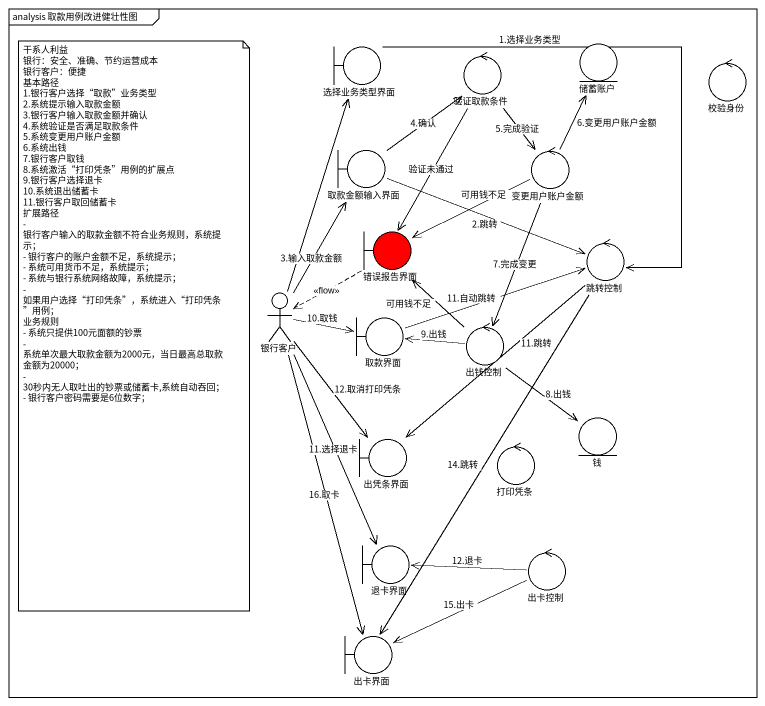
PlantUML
@startuml
mainframe analysis 取款用例改进健壮性图
boundary 选择业务类型界面
entity 储蓄账户
control 验证取款条件
control 校验身份
boundary 取款金额输入界面
control 变更用户账户金额
boundary 错误报告界面 #FF0000
control 跳转控制
actor 银行客户
boundary 取款界面
control 出钱控制
boundary 出凭条界面
entity 钱
control 打印凭条
boundary 退卡界面
control 出卡控制
boundary 出卡界面
选择业务类型界面 --> 跳转控制 : 1.选择业务类型
验证取款条件 --> 变更用户账户金额 : 5.完成验证
验证取款条件 --> 错误报告界面 : 验证未通过
取款金额输入界面 -up-> 验证取款条件 : 4.确认
取款金额输入界面 -right-> 跳转控制 : 2.跳转
变更用户账户金额 -up-> 储蓄账户 : 6.变更用户账户金额
变更用户账户金额 -left-> 错误报告界面 : 可用钱不足
变更用户账户金额 --> 出钱控制 : 7.完成变更
错误报告界面 ..> 银行客户 : <<flow>>
跳转控制 --> 出凭条界面 : 11.跳转
跳转控制 --> 出卡界面 : 14.跳转
银行客户 -up-> 选择业务类型界面
银行客户 -up-> 取款金额输入界面 : 3.输入取款金额
银行客户 -right-> 取款界面 : 10.取钱
银行客户 --> 出凭条界面 : 12.取消打印凭条
银行客户 --> 退卡界面 : 11.选择退卡
银行客户 --> 出卡界面 : 16.取卡
取款界面 -right-> 跳转控制 : 11.自动跳转
出钱控制 -up-> 错误报告界面 : 可用钱不足
出钱控制 -left-> 取款界面 : 9.出钱
出钱控制 --> 钱 : 8.出钱
出卡控制 -left-> 退卡界面 : 12.退卡
出卡控制 -left-> 出卡界面 : 15.出卡
note as N1
  干系人利益
  银行：安全、准确、节约运营成本
  银行客户：便捷
  基本路径
  1.银行客户选择“取款”业务类型
  2.系统提示输入取款金额
  3.银行客户输入取款金额并确认
  4.系统验证是否满足取款条件
  5.系统变更用户账户金额
  6.系统出钱
  7.银行客户取钱
  8.系统激活“打印凭条”用例的扩展点
  9.银行客户选择退卡
  10.系统退出储蓄卡
  11.银行客户取回储蓄卡
  扩展路径
  - 银行客户输入的取款金额不符合业务规则，系统提示；
  - 银行客户的账户金额不足，系统提示；
  - 系统可用货币不足，系统提示；
  - 系统与银行系统网络故障，系统提示；
  - 如果用户选择“打印凭条”，系统进入“打印凭条”用例；
  业务规则
  - 系统只提供100元面额的钞票
  - 系统单次最大取款金额为2000元，当日最高总取款金额为20000；
  - 30秒内无人取吐出的钞票或储蓄卡,系统自动吞回；
  - 银行客户密码需要是6位数字；
end note
@enduml
